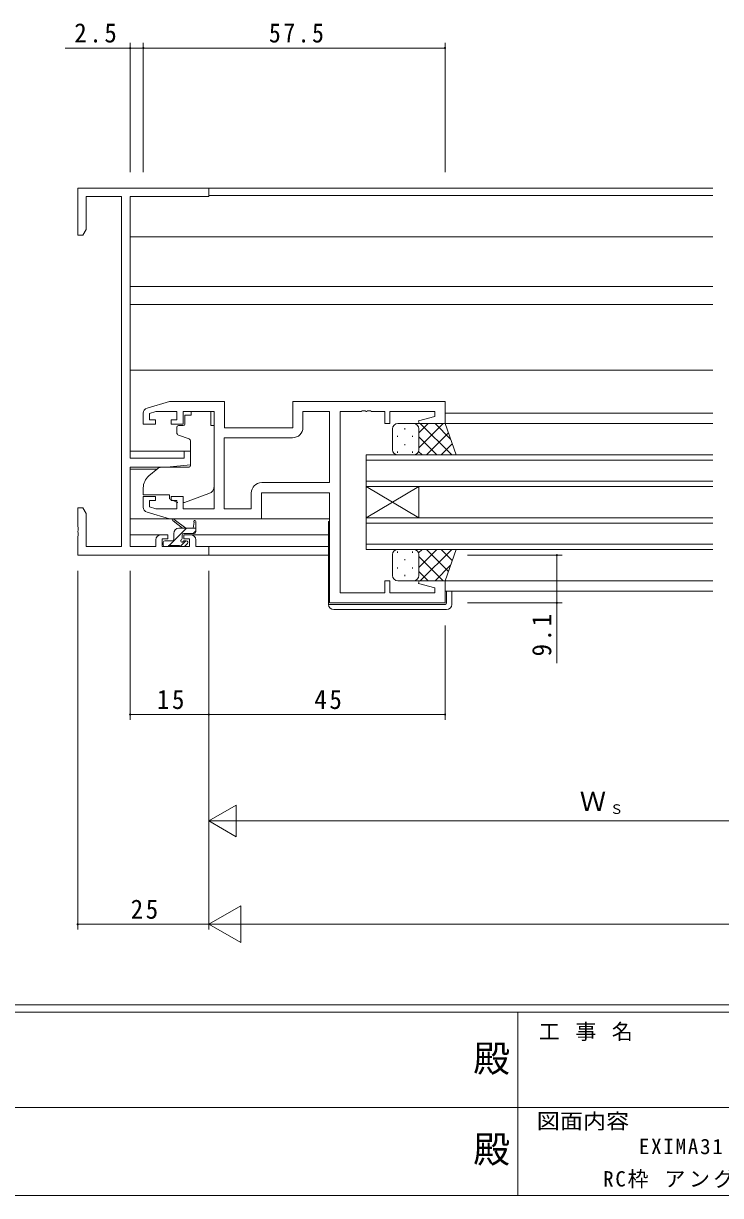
# Model space of a CAD drawing. Units: millimetres on the paper. Extents: x -420 to 373, y -297 to 267.
# Drawn here: x -126.9 to 5.9, y -297 to -73.5 of the extents above; entities that cross this region are included whole.
import ezdxf
from ezdxf.enums import TextEntityAlignment as Align

# ---------------------------------------------------------------- set-up
doc = ezdxf.new("R2010")
doc.units = ezdxf.units.MM
for name, color, linetype, lineweight in [('0-1_YKK_ZWAK', 7, 'Continuous', 9), ('0-3_YKK_12', 2, 'Continuous', 9), ('0-4_YKK_D', 6, 'Continuous', 9), ('0-6_YKK_13', 4, 'Continuous', 9), ('0-7_YKK_11', 7, 'Continuous', 9)]:
    doc.layers.add(name, color=color, linetype=linetype, lineweight=lineweight)
doc.layers.add('0-2_USER1', color=3, linetype='Continuous')
doc.styles.add('ＭＳ ゴシック', font='')
doc.styles.get('ＭＳ ゴシック').set_extended_font_data('MS Gothic')

msp = doc.modelspace()

# ---------------------------------------------------------------- linework, layer by layer
at = {"layer": '0-1_YKK_ZWAK'}
for p, q in [((352.3, -260.6), (-417.7, -260.6)), ((314.5, -262), (-417.7, -262)), ((-32.7, -262), (-32.7, -297)), ((-160.1, -280.199), (-31.3, -280.199)), ((-31.3, -280.199), (97.5, -280.199)), ((-417.7, -297), (314.5, -297))]:
    msp.add_line(p, q, dxfattribs=at)
at = {"layer": '0-3_YKK_12'}
for p, q in [((4.44, -104.875), (-91.86, -104.875)), ((4.44, -106.275), (-91.56, -106.275)), ((4.44, -114.175), (-106.56, -114.175)), ((4.44, -123.675), (-106.56, -123.675)), ((4.44, -127.075), (-106.56, -127.075)), ((4.44, -139.575), (-106.56, -139.575)), ((4.44, -147.775), (-46.56, -147.775)), ((4.44, -149.775), (-46.805, -149.775)), ((-95.06, -155.075), (-106.56, -155.075)), ((-61.559, -155.775), (-61.559, -161.775)), ((4.44, -155.775), (-61.559, -155.775)), ((-101.437, -158.475), (-106.56, -158.475)), ((-61.559, -156.775), (4.44, -156.775)), ((4.44, -160.775), (-61.559, -160.775)), ((-61.559, -161.775), (-51.559, -167.775)), ((-61.559, -167.775), (-51.559, -161.775)), ((-61.559, -167.775), (-61.559, -161.775)), ((-61.559, -161.775), (4.44, -161.775)), ((-51.559, -167.775), (-51.559, -161.775)), ((-61.559, -167.775), (-61.559, -173.775)), ((4.44, -167.775), (-61.559, -167.775)), ((-61.559, -168.775), (4.44, -168.775)), ((-100.66, -170.975), (-106.56, -170.975)), ((-68.76, -170.975), (-95.06, -170.975)), ((-68.76, -173.245), (-91.86, -173.245)), ((4.44, -172.775), (-61.559, -172.775)), ((-61.559, -173.775), (4.44, -173.775)), ((-68.76, -174.875), (-91.86, -174.875)), ((4.44, -179.775), (-47.06, -179.775)), ((4.44, -181.775), (-46.56, -181.775))]:
    msp.add_line(p, q, dxfattribs=at)
at = {"layer": '0-4_YKK_D'}
for p, q in [((-106.56, -101.875), (-106.56, -77.175)), ((-104.06, -101.875), (-104.06, -77.175)), ((-104.06, -101.875), (-104.06, -77.175)), ((-46.56, -78.175), (-104.06, -78.175)), ((-46.56, -101.875), (-46.56, -77.175)), ((-42.26, -174.875), (-24.26, -174.875)), ((-116.56, -177.875), (-116.56, -246.275)), ((-106.56, -177.875), (-106.56, -206.275)), ((-91.56, -177.875), (-91.56, -206.275)), ((-91.56, -177.875), (-91.56, -246.275)), ((-42.26, -183.975), (-24.26, -183.975)), ((-91.56, -188.275), (-91.56, -206.275)), ((-91.56, -188.275), (-91.56, -246.275)), ((-46.56, -188.275), (-46.56, -206.275)), ((-91.56, -205.275), (-106.56, -205.275)), ((-91.56, -205.275), (-46.56, -205.275)), ((-91.56, -208.573), (-91.56, -226.573)), ((-91.56, -225.573), (-86.364, -222.573)), ((-86.364, -228.573), (-86.364, -222.573)), ((-91.56, -225.573), (-86.364, -228.573)), ((-91.56, -225.573), (-81.168, -225.573)), ((-85.56, -225.573), (52.44, -225.573)), ((-91.56, -245.275), (-85.498, -241.775)), ((-85.498, -248.775), (-85.498, -241.775)), ((-91.56, -245.275), (-116.56, -245.275)), ((-91.56, -245.275), (-85.498, -248.775)), ((-91.56, -245.275), (-79.435, -245.275)), ((241.44, -245.275), (-84.56, -245.275))]:
    msp.add_line(p, q, dxfattribs=at)
for points in [[(-104.06, -78.175), (-106.56, -78.175), (-118.958, -78.175)], [(-25.26, -174.875), (-25.26, -183.975), (-25.26, -195.497)]]:
    msp.add_lwpolyline(points, dxfattribs=at)
for centre, start, end in [((-106.56, -78.175), 0, 180), ((-106.56, -78.175), 180, 0), ((-104.06, -78.175), 0, 180), ((-104.06, -78.175), 0, 180), ((-104.06, -78.175), 180, 0), ((-104.06, -78.175), 180, 0), ((-46.56, -78.175), 0, 180), ((-46.56, -78.175), 180, 0), ((-25.26, -174.875), 90, 270), ((-25.26, -174.875), 270, 90), ((-25.26, -183.975), 90, 270), ((-25.26, -183.975), 270, 90), ((-106.56, -205.275), 0, 180), ((-106.56, -205.275), 180, 0), ((-91.56, -205.275), 0, 180), ((-91.56, -205.275), 0, 180), ((-91.56, -205.275), 180, 0), ((-91.56, -205.275), 180, 0), ((-46.56, -205.275), 0, 180), ((-46.56, -205.275), 180, 0), ((-116.56, -245.275), 0, 180), ((-116.56, -245.275), 180, 0)]:
    msp.add_arc(centre, 0.106, start, end, dxfattribs=at)
at = {"layer": '0-6_YKK_13'}
for p, q in [((-94.96, -147.505), (-94.96, -148.175)), ((-94.96, -147.505), (-91.16, -147.505)), ((-91.16, -147.505), (-91.16, -148.175)), ((-96.13, -149.175), (-96.13, -148.175)), ((-94.96, -148.175), (-96.13, -148.175)), ((-96.13, -149.175), (-96.13, -149.875)), ((-91.16, -149.175), (-91.16, -148.175)), ((-91.16, -150.175), (-91.16, -149.175)), ((-97.66, -150.475), (-97.66, -151.525)), ((-96.43, -150.175), (-97.36, -150.175)), ((-91.16, -150.175), (-90.56, -150.175)), ((-90.56, -161.73), (-90.56, -150.175)), ((-56.56, -154.775), (-56.56, -150.775)), ((-55.56, -149.775), (-52.56, -149.775)), ((-54.196, -150.695), (-54.196, -150.895)), ((-46.56, -149.775), (-52.56, -149.775)), ((-51.56, -151.567), (-49.768, -149.775)), ((-51.56, -154.396), (-46.94, -149.775)), ((-51.56, -150.775), (-51.56, -154.375)), ((-51.56, -151.175), (-51.56, -154.775)), ((-51.292, -149.775), (-45.292, -155.775)), ((-50.111, -155.775), (-45.915, -151.58)), ((-48.463, -149.775), (-45.502, -152.736)), ((-44.417, -155.775), (-46.56, -149.775)), ((-97.331, -151.995), (-95.33, -152.723)), ((-95.06, -153.172), (-95.06, -157.778)), ((-55.611, -152.11), (-55.611, -152.31)), ((-54.196, -153.725), (-54.196, -153.925)), ((-52.781, -152.11), (-52.781, -152.31)), ((-51.56, -152.336), (-48.12, -155.775)), ((-47.283, -155.775), (-45.171, -153.664)), ((-55.611, -155.14), (-55.611, -155.34)), ((-52.56, -155.775), (-55.56, -155.775)), ((-52.781, -155.14), (-52.781, -155.34)), ((-52.781, -155.775), (-44.417, -155.775)), ((-51.617, -155.107), (-50.948, -155.775)), ((-101.297, -158.358), (-102.988, -159.777)), ((-95.277, -158.077), (-100.663, -158.124)), ((-104.06, -162.075), (-104.06, -163.375)), ((-96.188, -164.816), (-91.55, -163.141)), ((-104.06, -163.375), (-99.06, -163.375)), ((-99.06, -163.375), (-99.06, -163.675)), ((-99.06, -163.675), (-99.06, -164.172)), ((-97.754, -164.782), (-99.06, -164.172)), ((-98.986, -167.975), (-106.56, -167.975)), ((-95.824, -169.745), (-99.124, -173.045)), ((-96.56, -169.745), (-98.379, -168.344)), ((-95.96, -169.745), (-98.178, -168.063)), ((-97.26, -169.745), (-94.06, -169.745)), ((-94.36, -168.619), (-94.558, -169.745)), ((-94.06, -170.445), (-94.06, -168.446)), ((-68.56, -167.975), (-82.06, -167.975)), ((-68.76, -168.475), (-68.76, -183.975)), ((-68.56, -168.475), (-68.76, -168.475)), ((-98.26, -171.845), (-98.26, -170.745)), ((-96.66, -171.684), (-96.66, -171.045)), ((-96.36, -170.745), (-94.36, -170.745)), ((-94.06, -170.226), (-94.579, -170.745)), ((-100.26, -172.445), (-100.26, -172.945)), ((-98.56, -172.145), (-99.96, -172.145)), ((-99.96, -173.245), (-99.46, -173.245)), ((-99.26, -173.045), (-97.16, -173.045)), ((-95.979, -172.145), (-97.055, -173.221)), ((-96.96, -173.245), (-96.36, -173.245)), ((-95.86, -172.145), (-96.199, -172.145)), ((-96.148, -173.157), (-95.648, -172.657)), ((-55.611, -174.412), (-55.611, -174.212)), ((-52.56, -173.777), (-55.56, -173.777)), ((-52.781, -173.777), (-44.417, -173.777)), ((-52.781, -174.412), (-52.781, -174.212)), ((-51.617, -174.445), (-50.948, -173.777)), ((-51.56, -177.217), (-48.12, -173.777)), ((-51.292, -179.777), (-45.292, -173.777)), ((-50.111, -173.777), (-45.915, -177.973)), ((-47.283, -173.777), (-45.171, -175.889)), ((-44.417, -173.777), (-46.56, -179.777)), ((-56.56, -174.777), (-56.56, -178.777)), ((-54.196, -175.827), (-54.196, -175.627)), ((-51.56, -178.377), (-51.56, -174.777)), ((-51.56, -175.157), (-46.94, -179.777)), ((-51.56, -178.777), (-51.56, -175.177)), ((-55.611, -177.442), (-55.611, -177.242)), ((-54.196, -178.857), (-54.196, -178.657)), ((-52.781, -177.442), (-52.781, -177.242)), ((-51.56, -177.985), (-49.768, -179.777)), ((-48.463, -179.777), (-45.502, -176.816)), ((-55.56, -179.777), (-52.56, -179.777)), ((-46.56, -179.777), (-52.56, -179.777)), ((-46.26, -181.775), (-46.26, -183.975)), ((-45.26, -184.275), (-45.26, -181.775)), ((-68.76, -183.975), (-68.76, -184.275)), ((-68.26, -184.275), (-68.76, -184.275)), ((-46.56, -184.275), (-68.26, -184.275)), ((-67.76, -185.275), (-46.26, -185.275))]:
    msp.add_line(p, q, dxfattribs=at)
for centre, radius, start, end in [((-97.36, -150.475), 0.3, 90, 180), ((-97.16, -151.525), 0.5, 180, 250), ((-96.43, -149.875), 0.3, 270, 0), ((-55.56, -150.775), 1, 90, 180), ((-52.56, -150.775), 1, 0, 90), ((-52.56, -150.775), 1, 0, 90), ((-95.56, -153.172), 0.5, 0, 70), ((-55.56, -154.775), 1, 180, 270), ((-52.56, -154.775), 1, 270, 0), ((-52.56, -154.775), 1, 270, 0), ((-100.654, -159.124), 1, 90.5, 130), ((-95.36, -157.778), 0.3, 270.5, 0), ((-101.06, -162.075), 3, 130, 180), ((-92.06, -161.73), 1.5, 289.85326, 0), ((-97.331, -163.875), 1, 245, 262.59306), ((-96.528, -163.875), 1, 273.88683, 289.85326), ((-98.36, -168.145), 0.2, 24.41711, 264.41711), ((-97.26, -170.745), 1, 90, 180), ((-94.26, -168.446), 0.2, 0, 239.99998), ((-98.56, -171.845), 0.3, 270, 0), ((-96.66, -172.145), 0.25, 123.05573, 326.94426), ((-96.96, -171.684), 0.3, 303.05573, 0), ((-96.36, -171.045), 0.3, 90, 180), ((-94.36, -170.445), 0.3, 270, 0), ((-99.96, -172.445), 0.3, 90, 180), ((-99.96, -172.945), 0.3, 180, 270), ((-99.46, -173.045), 0.2, 270, 0), ((-96.96, -173.045), 0.2, 180, 270), ((-96.199, -172.445), 0.3, 90, 146.94426), ((-96.36, -172.945), 0.3, 270, 314.99998), ((-95.86, -172.445), 0.3, 314.99998, 90), ((-55.56, -174.777), 1, 90, 180), ((-52.56, -174.777), 1, 0, 90), ((-52.56, -174.777), 1, 0, 90), ((-55.56, -178.777), 1, 180, 270), ((-52.56, -178.777), 1, 270, 0), ((-52.56, -178.777), 1, 270, 0), ((-67.76, -184.275), 1, 180, 270), ((-46.56, -183.975), 0.3, 270, 0), ((-46.26, -184.275), 1, 270, 0)]:
    msp.add_arc(centre, radius, start, end, dxfattribs=at)
at = {"layer": '0-7_YKK_11'}
msp.add_line((-88.63, -166.045), (-88.63, -152.505), dxfattribs=at)
for points in [[(-108.19, -173.245), (-108.19, -106.505), (-114.93, -106.505), (-114.93, -112.784), (-115.56, -113.875), (-116.56, -113.875), (-116.56, -104.875), (-91.56, -104.875), (-91.56, -106.505), (-106.56, -106.505), (-106.56, -156.375), (-96.26, -156.375), (-96.26, -155.075), (-95.06, -155.075), (-95.06, -157.682), (-99.56, -158.075), (-106.56, -158.075), (-106.56, -173.245), (-101.66, -173.245), (-101.66, -171.975)], [(-104.06, -165.731), (-104.06, -163.675), (-101.76, -163.675), (-101.76, -164.475), (-102.86, -164.475), (-102.86, -165.687), (-101.665, -166.045), (-97.66, -166.045), (-97.66, -164.475), (-98.76, -164.475), (-98.76, -163.675), (-96.46, -163.675), (-96.46, -166.045), (-90.56, -166.045), (-90.56, -147.505), (-96.46, -147.505), (-96.46, -149.875), (-98.76, -149.875), (-98.76, -149.075), (-97.66, -149.075), (-97.66, -147.505), (-101.665, -147.505), (-102.86, -147.864), (-102.86, -149.075), (-101.76, -149.075), (-101.76, -149.875), (-104.06, -149.875), (-104.06, -147.819)], [(-103.347, -146.861), (-99.06, -145.575), (-88.56, -145.575), (-88.56, -150.575), (-75.56, -150.575), (-75.56, -145.575), (-46.56, -145.575), (-46.56, -149.775), (-51.52, -149.775), (-51.589, -149.253), (-48.49, -148.422), (-48.49, -147.505), (-57.06, -147.505), (-57.06, -149.775), (-58.06, -149.775), (-58.06, -147.505), (-60.602, -147.505), (-60.785, -147.385), (-61.335, -147.385), (-61.518, -147.505), (-61.602, -147.505), (-61.785, -147.385), (-62.335, -147.385), (-62.518, -147.505), (-66.56, -147.505)], [(-66.56, -147.505), (-66.56, -182.045), (-58.06, -182.045), (-58.06, -179.775), (-57.06, -179.775), (-57.06, -182.045), (-48.49, -182.045), (-48.49, -181.128), (-51.589, -180.298), (-51.52, -179.775), (-46.56, -179.775), (-46.56, -183.975), (-68.56, -183.975), (-68.56, -162.975), (-81.56, -162.975), (-81.56, -167.975), (-99.06, -167.975), (-103.347, -166.689)], [(-73.63, -150.505), (-73.63, -147.505), (-68.56, -147.505), (-68.56, -161.045), (-81.49, -161.045)], [(-88.63, -166.045), (-88.63, -152.505), (-75.63, -152.505)], [(-83.49, -163.045), (-83.49, -166.045), (-88.63, -166.045)], [(-94.06, -171.975), (-94.06, -173.245), (-91.56, -173.245), (-91.56, -174.875), (-116.56, -174.875), (-116.56, -171.333), (-116.44, -171.15), (-116.44, -170.6), (-116.56, -170.417), (-116.56, -170.333), (-116.44, -170.15), (-116.44, -169.6), (-116.56, -169.417), (-116.56, -165.875), (-115.56, -165.875), (-114.93, -166.966), (-114.93, -173.245), (-108.19, -173.245)], [(-100.66, -170.975), (-99.36, -170.975), (-99.36, -171.775), (-100.46, -171.775), (-100.46, -173.245), (-95.26, -173.245), (-95.26, -171.775), (-96.36, -171.775), (-96.36, -170.975), (-95.06, -170.975)]]:
    msp.add_lwpolyline(points, dxfattribs=at)
for centre, radius, start, end in [((-103.06, -147.819), 1, 106.69925, 180.00003), ((-75.63, -150.505), 2, 270, 359.99998), ((-81.49, -163.045), 2, 90, 179.99998), ((-103.06, -165.731), 1, 179.99995, 253.30074), ((-100.66, -171.975), 1, 90, 179.99998), ((-95.06, -171.975), 1, 0, 89.99998)]:
    msp.add_arc(centre, radius, start, end, dxfattribs=at)

# ---------------------------------------------------------------- texts
at = {"layer": '0-1_YKK_ZWAK', "color": 2, "style": 'ＭＳ ゴシック'}
for p in [(-41.182, -274.956), (-41.182, -292.278)]:
    msp.add_text('殿', height=5.132, dxfattribs=at).set_placement(p, align=Align.BOTTOM_LEFT)
at = {"layer": '0-1_YKK_ZWAK', "style": 'ＭＳ ゴシック', "width": 1.1}
msp.add_text('図面内容', height=2.933, dxfattribs=at).set_placement((-29.083, -285.148), align=Align.BOTTOM_LEFT)
at = {"layer": '0-1_YKK_ZWAK', "insert": (-28.688, -267.533), "char_height": 2.933, "attachment_point": 7, "style": 'ＭＳ ゴシック'}
msp.add_mtext('\\T1.16;工\\~事\\~名', dxfattribs=at)
at = {"layer": '0-2_USER1', "color": 7, "char_height": 2.933, "attachment_point": 7, "style": 'ＭＳ ゴシック'}
for s, insert in [('\\T1.17;EXIMA31\\~片引き窓【内動タイプ】T-2仕様\\~', (-9.627, -289.449)), ('\\T1.17;RC枠\\~アングル無\\~Cタイプ／30mm溝幅\\~', (-16.443, -295.625))]:
    msp.add_mtext(s, dxfattribs=dict(at, insert=insert))
at = {"layer": '0-4_YKK_D', "color": 3, "style": 'ＭＳ ゴシック'}
msp.add_text('Ｗ', height=3.666, dxfattribs=at).set_placement((-20.88, -224.773), align=Align.BOTTOM_LEFT)
at = {"layer": '0-4_YKK_D', "color": 4, "style": 'ＭＳ ゴシック'}
msp.add_text('Ｓ', height=1.833, dxfattribs=at).set_placement((-15.12, -224.773), align=Align.BOTTOM_LEFT)
at = {"layer": '0-4_YKK_D', "color": 3, "char_height": 3.666, "attachment_point": 7, "style": 'ＭＳ ゴシック'}
for s, insert in [('\\T1.21;\\W0.95;2.5', (-117.209, -77.175)), ('\\T1.22;\\W0.9;57.5', (-80.11, -77.175)), ('\\T1.21;\\W0.95;15', (-101.46, -204.275)), ('\\T1.21;\\W0.95;45', (-71.46, -204.275)), ('\\T1.21;\\W0.95;25', (-106.46, -244.275))]:
    msp.add_mtext(s, dxfattribs=dict(at, insert=insert))
at = {"layer": '0-4_YKK_D', "color": 3, "insert": (-26.26, -194.186), "char_height": 3.666, "attachment_point": 7, "rotation": 90, "style": 'ＭＳ ゴシック'}
msp.add_mtext('\\T1.21;\\W0.95;9.1', dxfattribs=at)

doc.saveas('drawing.dxf')
